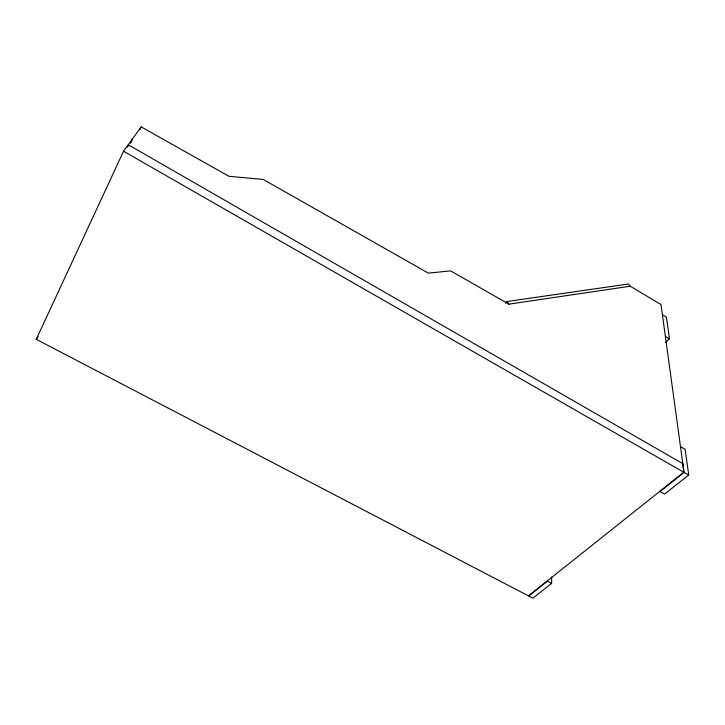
<?xml version="1.0" encoding="UTF-8"?>
<svg xmlns="http://www.w3.org/2000/svg" width="725" height="725" viewBox="0 0 725 725"><rect width="100%" height="100%" fill="white"/><g stroke="black" fill="none" stroke-linecap="round" stroke-linejoin="round"><path stroke-width="1.09" d="M551.625 583.371L547.312 581.205L528.697 596.013L532.957 598.125L551.625 583.371L551.653 576.964M128.47 144.873L127.509 146.921L128.47 144.873L682.823 463.665L683.793 472.256L528.498 595.905L36.25 339.327L123.54 151.217L141.221 126.875L228.946 176.293L263.275 179.456L428.393 273.135L450.606 270.869L508.868 304.156L630.261 286.221L661.001 304.518L684.019 472.383L688.75 474.993L664.635 494.06L659.977 491.523L684.019 472.383M130.573 143.242L132.43 139.254M139.834 129.82L141.221 126.875M36.25 339.327L38.108 336.672M505.443 303.213L506.938 301.528L628.457 283.992L630.261 286.221M665.541 342.463L669.483 338.811L666.402 317.115L662.405 314.75M680.503 446.709L685.107 449.282L688.75 474.993M123.54 151.217L683.793 472.256M665.369 336.4L669.483 338.811M506.938 301.528L508.868 304.156"/></g></svg>
